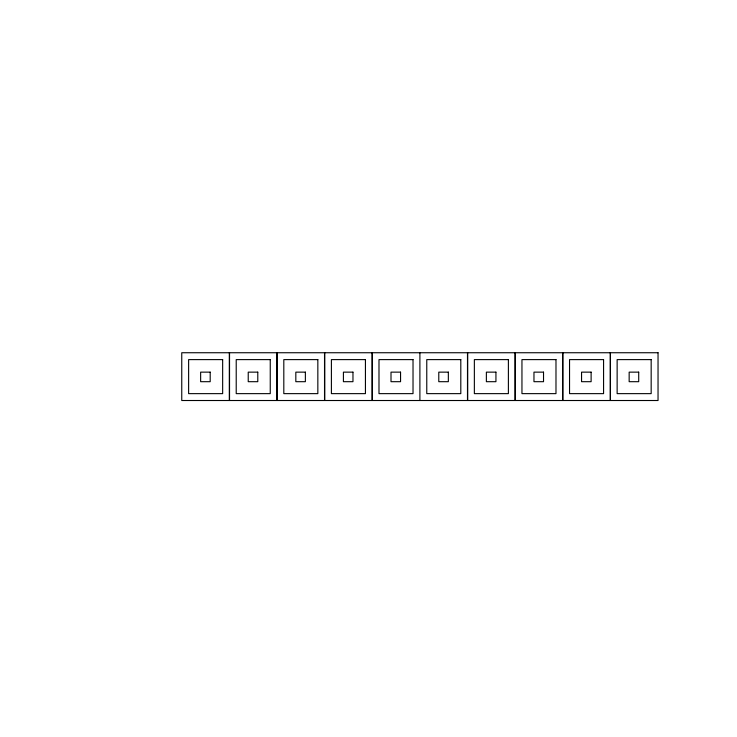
<?xml version="1.0" encoding="UTF-8"?>
<svg xmlns="http://www.w3.org/2000/svg" width="737" height="737" viewBox="0 0 737 737"><rect width="100%" height="100%" fill="white"/><g stroke="black" fill="none" stroke-linecap="round" stroke-linejoin="round"><path stroke-width="1.11" d="M610.448 352.737L610.448 400.513M610.264 352.737L610.264 400.513M562.856 352.737L562.856 400.513M562.672 352.737L562.672 400.513M515.264 352.737L515.264 400.513M515.08 352.737L515.08 400.513M467.673 352.737L467.673 400.513M467.488 352.737L467.488 400.513M419.897 352.737L419.897 400.513M372.305 352.737L372.305 400.513M372.121 352.737L372.121 400.513M324.713 352.737L324.713 400.513M324.529 352.737L324.529 400.513M277.121 352.737L277.121 400.513M276.937 352.737L276.937 400.513M229.529 352.737L229.529 400.513M229.345 352.737L229.345 400.513M658.04 352.737L181.753 352.737L181.753 400.513L658.04 400.513L658.04 352.737M222.657 359.61L188.626 359.61L188.626 393.641L222.657 393.641L222.657 359.61M270.249 359.61L236.218 359.61L236.218 393.641L270.249 393.641L270.249 359.61M317.84 359.61L283.809 359.61L283.809 393.641L317.84 393.641L317.84 359.61M365.432 359.61L331.401 359.61L331.401 393.641L365.432 393.641L365.432 359.61M413.024 359.61L378.993 359.61L378.993 393.641L413.024 393.641L413.024 359.61M460.8 359.61L426.769 359.61L426.769 393.641L460.8 393.641L460.8 359.61M508.392 359.61L474.361 359.61L474.361 393.641L508.392 393.641L508.392 359.61M555.984 359.61L521.953 359.61L521.953 393.641L555.984 393.641L555.984 359.61M603.575 359.61L569.544 359.61L569.544 393.641L603.575 393.641L603.575 359.61M651.167 359.61L617.136 359.61L617.136 393.641L651.167 393.641L651.167 359.61M210.192 372.139L200.639 372.139L200.639 381.692L210.192 381.692L210.192 372.139M257.784 372.139L248.231 372.139L248.231 381.692L257.784 381.692L257.784 372.139M305.376 372.139L295.823 372.139L295.823 381.692L305.376 381.692L305.376 372.139M352.968 372.139L343.414 372.139L343.414 381.692L352.968 381.692L352.968 372.139M400.56 372.139L391.006 372.139L391.006 381.692L400.56 381.692L400.56 372.139M448.345 372.139L438.782 372.139L438.782 381.692L448.345 381.692L448.345 372.139M495.937 372.139L486.374 372.139L486.374 381.692L495.937 381.692L495.937 372.139M543.528 372.139L533.966 372.139L533.966 381.692L543.528 381.692L543.528 372.139M591.12 372.139L581.557 372.139L581.557 381.692L591.12 381.692L591.12 372.139M638.712 372.139L629.158 372.139L629.158 381.692L638.712 381.692L638.712 372.139"/></g></svg>
